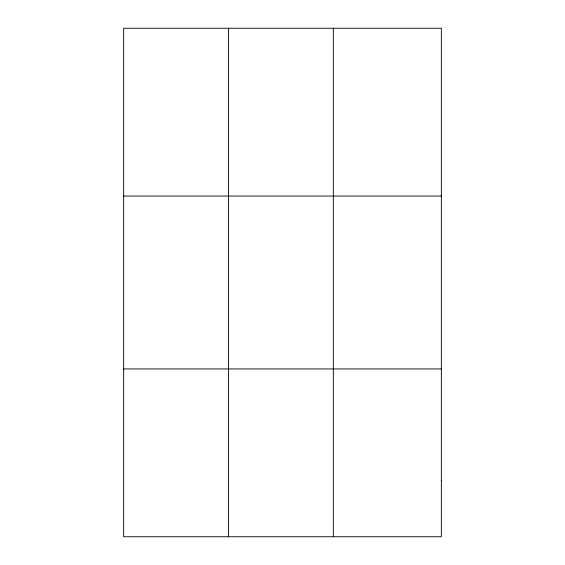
<?xml version="1.0" encoding="UTF-8"?>
<svg xmlns="http://www.w3.org/2000/svg" width="565" height="565" viewBox="0 0 565 565"><rect width="100%" height="100%" fill="white"/><g stroke="black" fill="none" stroke-linecap="round" stroke-linejoin="round"><path stroke-width="0.85" d="M228.493 536.75L228.493 28.25M333.329 536.75L333.329 28.25M123.657 196.055L441.343 196.055M123.657 368.945L441.343 368.945M441.343 480.815L441.343 536.75L123.657 536.75L123.657 28.25L441.343 28.25L441.343 480.815"/></g></svg>
